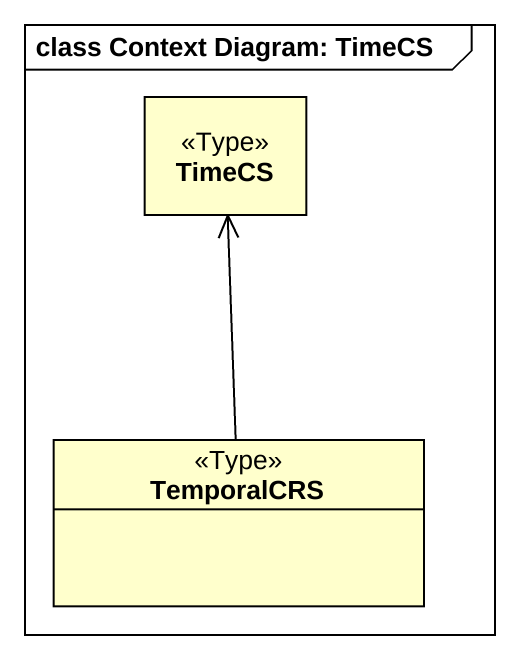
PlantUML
@startuml
mainframe class Context Diagram: TimeCS
hide circle
hide empty members
class TimeCS <<Type>>
class TemporalCRS <<Type>>
TemporalCRS -up-> TimeCS
@enduml
